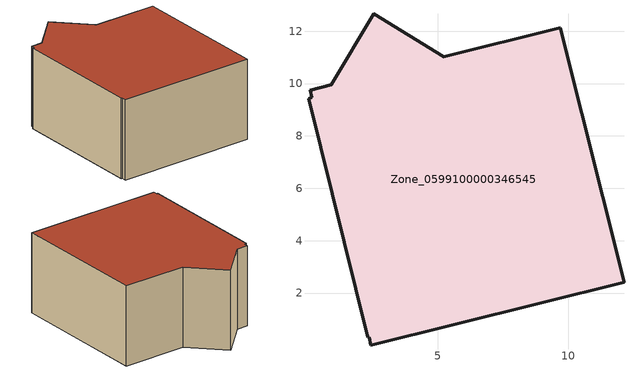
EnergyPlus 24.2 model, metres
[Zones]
Zone_0599100000346545
 floor ground (C_G): 5.24,11.02 9.69,12.13 12.12,2.42 2.46,0.01 2.39,0.32 2.33,0.31 0.07,9.42 0.2,9.48 0.13,9.75 0.94,9.95 2.56,12.66 z0
 wall outside (C_F): 0.2,9.48 0.07,9.42 2.33,0.31 2.39,0.32 2.46,0.01 12.12,2.42 9.69,12.13 5.24,11.02 2.56,12.66 0.94,9.95 0.13,9.75 0.2,9.48 z0:5.73
 roof outside (C_R): 2.39,0.32 2.46,0.01 12.12,2.42 9.69,12.13 5.24,11.02 2.56,12.66 0.94,9.95 0.13,9.75 0.2,9.48 0.07,9.42 2.33,0.31 z5.73
[BUILDING]
Pand.0599100000346545: North Axis=0; Terrain=City; Loads Convergence Tolerance Value=0.04; Temperature Convergence Tolerance Value=0.4; Solar Distribution=FullExterior; Maximum Number of Warmup Days=25; Minimum Number of Warmup Days=1
[Site:Location]
Rotterdam.The.Hague.AP_ZH_NLD Design_Conditions: Latitude=51.96; Longitude=4.45; Time Zone=1; Elevation=-4.5
[SITE:GROUNDTEMPERATURE:BUILDINGSURFACE]
18, 18, 18, 18, 18, 18, 18, 18, 18, 18, 18, 18
[MATERIAL] Thermal Absorptance=0.9; Solar Absorptance=0.7; Visible Absorptance=0.7
Name | Roughness | Thickness | Conductivity | Density | Specific Heat
G.D.1992-2005 | MediumSmooth | 0.15 | 0.06 | 540 | 1210
F.D.1992-2005 | Rough | 0.3 | 0.12 | 1920 | 840
R.D.1992-2005 | MediumRough | 0.2 | 0.08 | 1500 | 1000
[CONSTRUCTION]
C_G: G.D.1992-2005
C_F: F.D.1992-2005
C_R: R.D.1992-2005
[ZONE]
Zone_0599100000346545: Type=1; Multiplier=1; Ceiling Height=Autocalculate; Volume=Autocalculate; Floor Area=autocalculate; Part of Total Floor Area=Yes
[ZONEINFILTRATION:DESIGNFLOWRATE]
Infil_Zone_0599100000346545: Zone or ZoneList or Space or SpaceList=Zone_0599100000346545; Schedule=AlwaysOn; Design Flow Rate Calculation Method=Flow/Area; Flow Rate per Floor Area=0.0021; Constant Term Coefficient=1; Temperature Term Coefficient=0; Velocity Term Coefficient=0; Velocity Squared Term Coefficient=0
[HVACTEMPLATE:ZONE:IDEALLOADSAIRSYSTEM]
Zone_0599100000346545: Maximum Heating Supply Air Temperature=50; Minimum Cooling Supply Air Temperature=13; Maximum Heating Supply Air Humidity Ratio=0.0156; Minimum Cooling Supply Air Humidity Ratio=0.0077; Heating Limit=NoLimit; Cooling Limit=NoLimit; Dehumidification Control Type=ConstantSensibleHeatRatio; Cooling Sensible Heat Ratio=0.7; Dehumidification Setpoint=60; Humidification Control Type=None; Humidification Setpoint=30; Outdoor Air Method=None; Outdoor Air Flow Rate per Person=0.00944; Outdoor Air Flow Rate per Zone Floor Area=0; Outdoor Air Flow Rate per Zone=0; Demand Controlled Ventilation Type=None; Outdoor Air Economizer Type=NoEconomizer; Heat Recovery Type=None; Sensible Heat Recovery Effectiveness=0.7; Latent Heat Recovery Effectiveness=0.65
[ZONECONTROL:THERMOSTAT]
ThermostatControl_Zone_0599100000346545: Zone or ZoneList=Zone_0599100000346545; Control Type Schedule=DualSetpointControlType; Control 1=Thermostat_Zone_0599100000346545; Temperature Difference Between Cutout And Setpoint=0
[THERMOSTATSETPOINT:DUALSETPOINT]
Thermostat_Zone_0599100000346545: Heating Setpoint Temperature Schedule=HeatingSetpoint_Zone_0599100000346545; Cooling Setpoint Temperature Schedule=CoolingSetpoint_Zone_0599100000346545
[SCHEDULE:COMPACT]
HeatingSetpoint_Zone_0599100000346545: Through: 12/31, For: AllDays, Until: 24:00, 21
CoolingSetpoint_Zone_0599100000346545: Through: 12/31, For: AllDays, Until: 24:00, 24
DualSetpointControlType: Through: 12/31, For: AllDays, Until: 24:00, 4
AlwaysOn: Through: 12/31, For: AllDays, Until: 24:00, 1
